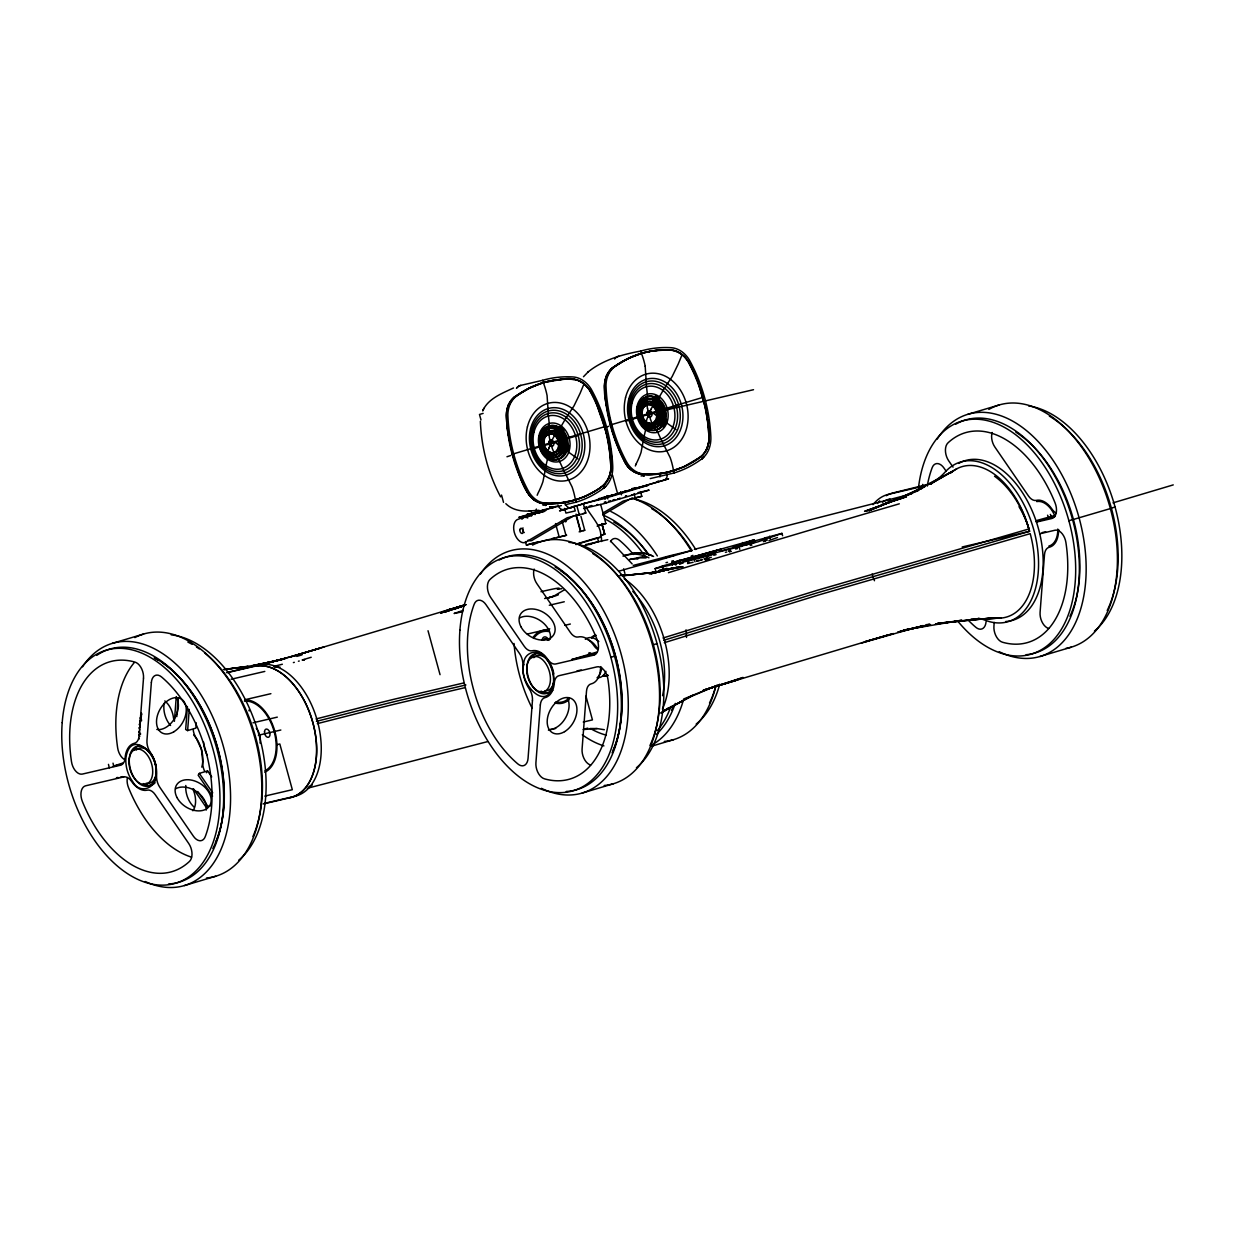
<?xml version="1.0" encoding="UTF-8"?>
<svg xmlns="http://www.w3.org/2000/svg" width="1235" height="1235" viewBox="0 0 1235 1235"><rect width="100%" height="100%" fill="white"/><g stroke="black" fill="none" stroke-linecap="round" stroke-linejoin="round"><path stroke-width="1.5" d="M589.728 390.059A137.61 120.351 79.1 0 1 592.121 394.366A137.687 119.841 78.8 0 1 594.39 398.751A137.811 119.332 78.4 0 1 596.536 403.212C603.298 428.097 627.457 473.237 595.934 490.65A137.872 109.267 64.7 0 1 592.522 492.672A138.058 109.359 65.6 0 1 589.018 494.509A138.212 109.421 67.1 0 1 585.436 496.192L574.29 500.221A138.474 109.637 69.5 0 1 570.462 501.256A138.413 109.514 68.7 0 1 566.587 502.105A138.305 109.328 67.9 0 1 562.651 502.769A138.166 109.081 67.1 0 1 558.683 503.262A137.996 108.634 65.7 0 1 554.669 503.602A137.811 108.279 64.9 0 1 550.64 503.741A137.687 107.908 64.1 0 1 546.565 503.726A137.61 107.538 63.3 0 1 542.458 503.525C522.729 497.983 520.089 473.669 513.451 457.29C509.962 440.571 503.556 422.447 508.28 405.435M672.396 470.983A138.474 109.637 69.5 0 1 668.567 471.986C653.238 476.231 630.19 477.729 623.768 459.605C619.152 450.281 615.323 440.586 612.328 430.644C609.025 410.977 596.474 385.258 612.112 368.184A24.746 20.254 73.1 0 1 614.289 366.641L627.75 358.706L641.86 353.287A138.474 108.989 84.3 0 1 645.488 352.299A138.413 108.85 85 0 1 649.147 351.496A138.32 108.711 85.8 0 1 652.821 350.848A138.181 108.541 86.5 0 1 656.511 350.37A138.027 108.356 87.8 0 1 660.231 350.045A137.857 108.201 88.7 0 1 663.951 349.906A137.718 108.093 89.5 0 1 667.672 349.906C694.919 350.616 698.223 387.42 705.447 407.071C707.408 422.879 715.019 444.677 700.615 456.904A137.625 109.251 62.8 0 1 697.389 459.25A137.733 109.236 63.7 0 1 694.055 461.411A137.872 109.267 64.7 0 1 690.643 463.403A138.058 109.359 65.6 0 1 687.123 465.24A138.212 109.421 67.1 0 1 683.542 466.923L668.567 471.971A138.413 109.514 68.7 0 1 664.692 472.835A138.305 109.328 67.9 0 1 660.771 473.499A138.166 109.081 67.1 0 1 656.788 474.008A137.996 108.634 65.7 0 1 652.79 474.333A137.811 108.279 64.9 0 1 648.745 474.487A137.687 107.908 64.1 0 1 644.67 474.456A137.61 107.538 63.3 0 1 640.579 474.255M545.453 469.177L542.937 481.635A46.251 20.501 -56.3 0 1 538.012 493.197L537.163 495.25M547.846 452.936L547.861 452.597A15.762 7.209 -54.9 0 1 547.939 451.624L548.911 448.089M645.72 428.514L645.689 429.101A16.024 7.333 -54.9 0 1 645.627 429.934L643.682 438.024A16.719 7.626 -55 0 0 643.62 438.965L641.058 452.365A46.251 20.501 -56.3 0 1 636.133 463.928L636.118 463.928M547.831 453.523L547.753 454.943M549.004 428.807L549.204 424.562A16.024 9.787 74.3 0 0 549.235 423.466L548.155 413.524A16.719 10.189 74.3 0 1 548.201 412.274L547.074 395.509A46.251 27.371 75.2 0 0 543.323 382.649L542.674 380.303L520.738 385.397A18.494 11.285 73.4 0 0 516.909 387.744M645.72 428.283L645.982 423.327A15.762 7.209 -54.9 0 1 646.044 422.37L647.016 418.819A17.058 7.796 -54.9 0 1 649.471 413.91A17.058 7.626 -53.5 0 1 650.984 409.294M548.988 429.44L548.834 432.265A15.762 9.618 74.3 0 0 548.803 433.531L549.405 437.823A17.058 10.405 74.3 0 0 551.35 443.164A17.058 10.389 72.5 0 0 552.369 448.722L554.067 452.751A15.762 9.602 72.5 0 0 554.747 453.847L559.023 460.47A16.024 9.772 72.5 0 1 559.609 461.427L563.777 470.628A16.719 10.173 72.4 0 0 564.457 471.724L572.083 486.93A46.251 27.293 71.7 0 1 575.387 499.882L576.174 502.151L565.043 504.775M547.722 455.422L547.584 458.247A16.024 7.333 -54.9 0 1 547.506 459.204L545.561 467.293A16.719 7.626 -55 0 0 545.5 468.235M174.382 721.333L176.281 696.586M176.806 716.624L178.241 697.698M187.411 706.513L185.667 729.484L187.627 730.595L195.886 728.125L196.288 722.83M187.627 730.595L189.248 709.384M994.206 622.425L993.928 626.176A12.165 7.41 73.4 0 0 1002.434 642.215A109.436 66.736 73.4 0 0 1065.913 542.505A12.165 7.41 73.4 0 0 1054.999 530.232L1040.194 533.69M546.132 505.1L542.921 505.192M644.238 475.83L641.027 475.923M535.048 514.655L536.376 509.052M545.638 505.563L545.963 504.621M643.744 476.293L644.083 475.367M603.853 487.871L603.514 488.304A141.377 111.968 76.9 0 1 576.035 502.213L576.035 502.213M701.974 458.617L701.619 459.034A141.377 111.968 76.9 0 1 674.14 472.943L650.227 478.593M605.922 377.323L607.018 374.714M604.085 487.285L603.514 488.304A27.185 21.535 76.9 0 0 612.745 466.12A141.377 111.968 76.9 0 0 591.056 388.886A27.185 21.535 76.9 0 0 573.04 376.953A141.763 112.261 76.9 0 0 542.674 380.303L542.674 380.303M702.19 458.031L701.619 459.034A27.185 21.535 76.9 0 0 710.851 436.85A141.377 111.968 76.9 0 0 689.176 359.617A27.185 21.535 76.9 0 0 671.161 347.699A141.763 112.261 76.9 0 0 640.795 351.049C622.131 354.46 602.958 359.894 587.937 372.059M679.898 352.978L682.137 354.599L678.247 363.985L672.133 376.598L665.217 387.049A16.719 7.456 -53.5 0 0 664.445 388.161M507.817 406.593L513.992 397.438A24.746 20.254 73.1 0 1 516.184 395.895L529.63 387.975L543.755 382.541A138.474 108.989 84.3 0 1 547.367 381.553A138.413 108.85 85 0 1 551.026 380.75A138.32 108.711 85.8 0 1 554.7 380.118A138.181 108.541 86.5 0 1 558.405 379.639A138.027 108.356 87.8 0 1 562.11 379.315C578.999 374.992 592.136 388.114 596.381 403.289A137.996 118.853 78.1 0 1 598.527 407.766A138.166 117.943 77.8 0 1 600.364 412.382A138.305 117.448 77.6 0 1 602.078 417.06A138.413 116.908 77.5 0 1 603.653 421.799A138.474 116.306 77.4 0 1 605.073 426.6M608.253 478.995L609.334 476.386M706.358 449.741L707.454 447.116M508.341 405.265L508.897 403.984M650.984 409.294L653.037 405.574A15.762 7.055 -53.5 0 1 653.824 404.478L655.538 402.147M513.513 387.975C502.213 393.348 488.057 398.488 482.669 410.915L483.225 409.773M483.364 409.511L483.966 408.276M656.866 430.799L657.128 431.2A16.024 9.772 72.5 0 1 657.73 432.157L661.883 441.374A16.719 10.173 72.4 0 0 662.577 442.454L670.204 457.66A46.251 27.293 71.7 0 1 673.507 470.612L674.372 472.804L673.538 470.597A138.953 110.038 76.9 0 1 643.651 473.9A24.746 19.606 76.9 0 1 626.284 461.381A138.953 110.038 76.9 0 1 605.984 385.258A24.746 19.606 76.9 0 1 613.949 367.412L615.972 365.93A139.154 110.193 76.9 0 1 641.428 353.395L640.795 351.033M211.694 776.908L207.588 770.918L199.329 773.372L198.171 775.21L212.559 796.158M206.43 772.74L207.588 770.918M664.445 388.161L659.428 396.775A16.024 7.163 -53.5 0 1 658.749 397.747L656.032 401.452M557.819 430.861L560.319 427.418M557.325 431.555L555.704 433.732A15.762 7.055 -53.5 0 0 554.916 434.844L552.863 438.564A17.058 7.626 -53.5 0 0 551.35 443.164A17.058 7.796 -54.9 0 0 548.896 448.089M559.717 428.252L560.628 427.017A16.024 7.163 -53.5 0 0 561.308 426.044L566.325 417.415A16.719 7.456 -53.5 0 1 567.127 416.318L574.013 405.852L580.141 393.239L584.031 383.853L581.778 382.248M583.476 376.737L588.416 371.627M564.951 519.827C567.483 518.916 565.738 524.196 564.812 520.614M603.514 488.304L605.629 486.482M701.619 459.034L703.734 457.228M564.318 589.867L553.789 596.15L547.244 598.234L553.774 596.15M640.564 474.147A24.715 20.192 81.5 0 1 636.936 473.19A24.7 20.192 81.8 0 1 624.879 461.797C612.792 438.255 605.891 412.104 604.533 385.69A24.7 20.208 72.6 0 1 604.733 382.68L605.042 380.627A24.669 20.239 72.4 0 1 608.485 372.198A24.715 20.269 72.5 0 1 612.035 368.231L614.243 366.61A138.953 110.038 76.9 0 1 671.269 350.092L671.84 350.138M513.992 397.438L516.184 395.91M614.351 366.61L614.397 366.563A137.656 106.411 -89.8 0 1 617.701 364.495A137.78 106.905 89.3 0 1 621.004 362.442A137.934 107.383 88.5 0 1 624.37 360.543A138.104 107.846 87.6 0 1 627.781 358.798A138.258 108.371 86.3 0 1 631.224 357.162A138.366 108.618 85.7 0 1 634.728 355.726A138.444 108.819 85.1 0 1 638.279 354.445A138.49 108.958 84.5 0 1 641.876 353.303L652.821 350.863L667.672 349.906A137.625 108.016 -89.6 0 1 671.392 350.076A24.731 18.911 73 0 1 680.037 353.056M661.497 712.672L692.727 695.336L663.581 710.881L690.581 696.633L688.358 697.682L717.597 685.163L683.665 698.995M614.135 366.671L614.181 366.641A24.746 19.606 76.9 0 0 604.455 385.706A138.953 110.038 76.9 0 0 624.756 461.844A24.746 19.606 76.9 0 0 640.471 474.178A138.953 110.038 76.9 0 0 700.492 456.935A24.746 19.606 76.9 0 0 708.905 436.742A138.953 110.038 76.9 0 0 687.633 360.898A24.746 19.606 76.9 0 0 671.269 350.092L669.37 349.999A139.154 110.193 76.9 0 0 641.428 353.395A46.251 27.371 75.2 0 1 645.21 366.255M674.125 472.959L673.77 470.628M573.673 515.844L533.319 539.587A12.165 7.41 73.4 0 1 527.854 540.282M603.02 512.942L623.196 501.07L641.814 496.316L640.533 491.623M628.538 499.804L602.757 514.964A121.586 74.162 73.4 0 1 648.977 555.596M956.724 468.837L930.65 483.858L953.543 470.797L901.025 498.23L925.216 486.312L898.648 498.801L922.699 488.026L868.792 510.796L918.516 490.527M615.37 655.862L610.877 657.39M308.904 786.664L312.27 785.028M730.75 551.35L729.036 551.489M608.485 501.225L610.615 500.792M117.31 777.448L116.445 777.803L118.452 777.602M730.225 551.551L731.043 551.211L729.87 551.319M1048.839 546.102C1054.397 544.604 1056.913 538.614 1057.577 533.381A23.079 14.079 73.4 0 0 1057.762 529.043M606.941 496.192L606.817 495.945M866.692 511.058L894.094 500.576M601.862 523.609L604.671 534.215L600.997 535.357M586.208 507.245C590.901 516.23 602.51 527.16 600.565 537.21L575.85 544.558M635.33 465.981L636.21 463.928M556.491 506.211L518.36 519.163A12.165 7.41 73.4 0 0 514.933 534.385A12.165 7.41 73.4 0 0 526.851 541.517L567.205 517.774L585.822 513.019L583.26 503.648M538.923 513.05L545.793 510.549M891.763 501.472L864.562 511.367L889.385 502.336M691.229 556.012L692.974 555.38M453.538 609.38L464.375 605.536M453.615 609.349L464.499 605.49M763.354 541.671L765.839 540.822M655.77 570.956L655.137 568.609L662.361 566.062L721.039 549.235L671.763 562.759L672.411 565.105M671.763 562.759L754.292 539.803L754.925 542.15L750.278 543.786M765.453 540.282L764.82 537.935L766.148 537.765L733.219 546.904L754.292 539.803M764.82 537.935L781.956 533.381L782.604 535.728M781.956 533.381L758.105 541.794L728.835 549.452L729.484 551.798M768.973 540.529L777.494 537.518M713.815 686.938L707.779 688.914L741.278 678.324M764.311 541.362L765.144 541.069M444.399 612.236L464.453 605.412M445.897 611.726L465.055 605.212L440.602 613.116L465.255 605.073M728.835 549.452L730.394 548.865L683.279 561.369L714.293 553.959L694.363 559.486L655.137 568.609M663.735 640.317L817.477 592.769L1029.573 531.312A60.793 37.081 73.4 0 0 1019.029 506.721M709.832 688.281L742.991 677.413M884.492 503.911L906.552 496.717L882.006 504.636L903.619 497.643M663.01 638.016L816.844 590.438L1028.925 528.966A75.999 46.343 73.4 0 0 950.564 473.175M664.291 642.709L818.126 595.116L1030.206 533.659A75.999 46.343 73.4 0 1 993.774 617.84L937.782 623.289L993.774 617.84M925.833 485.309L932.394 483.225L893.291 492.888A68.095 41.527 73.4 0 0 886.236 495.698M465.24 604.965L442.331 612.22L465.456 604.918M303.208 660.277L304.335 659.907M613.378 494.957L610.491 495.791L617.685 494L612.545 475.228M614.675 499.635L612.931 500.16M465.441 604.826L444.091 611.387L465.842 604.702M739.503 679.142L703.595 690.133L735.844 680.547M887.023 635.253L703.271 690.164M463.125 610.43L454.094 613.486L462.6 611.742M668.459 572.669L689.516 566.263A1220.659 36.216 -15.3 0 1 874.179 511.182L899.312 503.818M294.409 655.831L324.079 646.878M861.413 643.08L923.085 625.558M483.117 413.385L479.489 414.466L480.986 419.962M512.139 454.279L604.471 426.739M610.26 425.025L702.591 397.485M510.642 455.545L506.967 456.765M530.957 449.494L578.968 435.168M605.057 427.387L608.747 426.291M627.21 420.78L677.073 405.898M527.669 518.021L526.727 514.563L547.939 508.681M112.323 643.373L143.584 634.049M585.019 503.278L559.563 510.873L668.583 478.825L610.461 495.683M597.74 499.48L608.639 496.223M525.462 541.594L526.419 545.067L533.767 542.875M967.916 414.296L999.177 404.972M526.419 545.067L566.664 535.218M597.138 526.125L605.86 523.516L600.658 504.482M579.138 531.853L584.742 530.263L580.898 516.184M577.918 543.539L597.447 537.719L598.512 541.609L582.534 546.379M302.143 659.984L311.205 657.267M687.617 562.465L688.96 562.064M1112.997 502.861L1173.25 484.892M653.361 644.716L657.051 643.62M1068.892 520.769L1110.358 508.588M1111.361 508.11L1115.051 506.998M210.753 805.621L207.989 806.44L197.708 791.481M184.416 885.572L215.677 876.248M651.478 746.249L673.554 739.672M582.148 793.071L613.394 783.746M1040.009 656.495L1071.27 647.171M707.933 556.09L709.986 555.472M740.892 546.565L742.297 546.148M465.857 604.641L447.749 609.997L464.221 605.15M449.633 609.426L292.263 656.402L257.976 665.264L285.964 658.286L255.46 665.495L283.926 658.95L252.99 665.665L281.95 659.629L250.535 665.927L224.307 669.478M290.132 657.005L320.328 648.113L263.055 664.631M705.401 560.258L709.044 559.193M123.207 762.89L113.172 766.225L122.419 764.156M1036.844 520.475L1054.505 515.551M584.803 507.462L586.81 506.875M597.632 504.544L596.798 504.806L597.833 504.559M632.413 494.648L631.579 494.895L632.598 494.664M604.471 502.969L606.37 502.491L605.335 502.722M671.655 561.199L673.415 560.69M893.476 633.524L865.087 641.675L891.346 634.126M293.39 662.593L294.331 662.331M598.759 498.662L600.287 498.23M651.694 573.58L668.135 568.903M745.369 545.268L747.021 544.805M675.313 564.997L676.332 564.704M655.553 572.592L672.473 568.069L656.279 572.392M1053.795 516.894L1035.995 521.633M595.795 653.5L571.682 659.567L596.505 652.173M710.65 553.913L716.068 552.415M721.039 551.026L734.13 547.398M737.743 546.395L743.161 544.882L742.528 542.535M696.818 561.323L702.252 559.81M705.88 558.807L711.314 557.309M625.373 496.346L626.67 495.961L625.651 496.192M750.247 545.469L751.93 545.021M543.755 382.541L562.11 379.33A137.857 108.201 88.7 0 1 565.831 379.16A137.718 108.093 89.5 0 1 569.551 379.176A137.625 108.016 -89.6 0 1 573.272 379.346A24.731 18.911 73 0 1 581.917 382.325M704.089 558.915L706.976 558.143L706.327 555.812M624.37 491.499C627.519 490.743 620.943 492.41 624.092 491.654M611.078 495.405L613.1 494.895M617.546 494.077C614.459 494.834 620.989 493.166 617.824 493.923M603.776 498.184C600.735 498.94 607.188 497.273 604.054 498.045M590.453 544.28C587.412 545.036 593.85 543.369 590.731 544.141M917.636 626.994L897.644 632.258L923.765 625.728L899.667 631.594L928.133 625.034L901.658 630.9L930.619 624.864L903.588 630.112L961.849 620.232L935.451 624.076L967.9 620.016L997.571 618.179L970.818 619.383L1001.292 618.056M656.449 572.438L674.619 567.714L651.385 573.58M713.768 555.256L716.068 554.654M1042.155 532.609L1045.613 531.729M609.334 496.1L606.941 496.64L607.836 498.878M589.095 506.257L591.827 505.563M316.052 718.955L364.186 706.667A322.906 9.587 -15.3 0 1 395.308 698.948L463.449 683.017M316.438 721.363L367.845 708.257A322.844 9.571 -15.3 0 1 398.179 700.739L465.904 684.962M317.333 723.633L365.467 711.36A322.906 9.587 -15.3 0 1 396.589 703.641L464.731 687.71M696.71 560.829L698.871 560.273M273.908 666.36L282.352 664.245M298.422 661.219L299.24 661.018M307.253 788.285L487.624 741.602M694.348 549.343L911.662 493.907M613.471 499.804L614.382 499.588M651.478 573.611L676.765 567.374L650.089 573.688L678.88 567.081L648.869 573.611L683.048 566.68L651.617 572.623L654.056 572.299L623.505 575.618L656.557 572.253L626.469 575.263M666.005 562.681L667.502 562.311M120.32 777.185L122.666 776.614M581.191 669.972L576.961 670.945M725.408 552.323L726.813 551.999M647.51 408.553A17.058 10.405 74.3 0 0 649.471 413.895L753.52 389.704M631.78 488.674L636.395 487.609M561.416 505.609L554.098 507.323A18.494 11.285 74.4 0 1 549.529 506.937A18.494 11.269 72.4 0 0 554.114 507.307A18.494 11.285 73.4 0 1 549.76 507.014M631.625 489.137L647.866 485.401L602.371 499.048L582.318 503.865M526.727 514.563L533.52 512.973L518.839 517.357L544.434 511.413A2.439 1.93 76.9 0 0 542.211 510.395M606.277 496.563L609.966 495.714M601.677 497.829L605.351 496.964M532.053 515.551L524.829 517.233A12.165 7.41 73.4 0 0 521.896 519.271M638.001 492.642L649.147 490.094L603.653 503.726L583.599 508.542M604.332 502.197L605.721 501.873M629.665 499.141L632.69 498.446M635.732 497.736L641.814 496.316M576.714 515.134L579.755 514.439M582.781 513.729L585.822 513.019M598.543 525.23L605.86 523.516M583.043 530.664L584.742 530.263M535.434 542.52L537.796 541.98M551.891 538.692L554.237 538.151M556.584 537.596L565.985 535.419L562.141 521.324M600.75 535.11L604.749 534.215L601.846 523.625L604.671 534.215M598.296 537.626L601.445 536.932M585.575 544.62L607.79 539.664M623.937 555.534L632.968 553.434A68.095 41.527 73.4 0 1 652.327 555.843M622.934 556.074L628.353 554.808A68.095 41.527 73.4 0 1 648.962 557.819M888.598 501.456L897.953 499.28M541.023 591.704L543.909 591.04A74.347 2.208 -15.3 0 1 557.371 589.28L561.848 588.694M751.559 542.937L754.925 542.15M659.505 570.091L666.977 568.347M687.54 563.561L693.144 562.265M226.453 672.55L258.995 664.986A68.095 41.527 73.4 0 1 317.457 721.209A68.095 41.527 73.4 0 1 294.918 796.282L264.182 803.429M544.635 598.543L551.86 596.86A114.299 69.7 73.4 0 0 558.39 594.776M227.255 672.658L254.379 666.36A68.095 41.527 73.4 0 1 312.841 722.583A68.095 41.527 73.4 0 1 290.302 797.656L263.178 803.97M231.115 679.25L264.799 671.423M549.297 605.243L564.271 601.769M244.7 699.782L270.897 693.684M527.33 634.049L549.776 628.816M564.75 625.342L570.354 624.03M1036.983 521.957L1051.788 518.515A12.165 7.41 73.4 0 0 1055.091 502.938A109.436 66.736 73.4 0 0 947.924 442.933A12.165 7.41 73.4 0 0 948.665 460.763L953.034 467.123M962.188 546.981L1029.573 531.312A75.999 46.343 73.4 0 0 994.53 476.231M252.99 722.799L277.304 717.134M258.377 735.257L280.839 730.024M276.933 744.659L279.82 743.979L292.325 789.705L264.815 796.096M926.404 625.142L930.017 624.292M548.417 730.132L555.75 728.434M583.275 722.027L592.445 719.897L585.946 696.123M584.17 729.005L587.783 728.156M303.578 659.768L304.566 659.536M642.941 556.692L629.634 559.501A60.793 37.081 73.4 0 1 637.847 559.069M737.434 548.633L735.597 549.004M583.167 729.53L597.076 728.573L604.332 729.715M224.214 669.524L248.142 666.468L223.334 669.555M766.781 540.112L766.24 540.158A34.858 1.034 -15.3 0 1 766.781 540.112L767.043 540.127M139.802 730.858L138.783 731.876L140.543 733.544M1036.644 501.549C1042.448 500.453 1047.573 504.606 1050.877 508.928A23.079 14.079 73.4 0 1 1055.091 516.508M505.825 503.679C512.494 510.348 522.405 511.784 531.405 510.796M529.259 510.95L539.031 510.302M140.543 734.377L138.768 734.593L139.802 736.446M274.309 667.162L280.005 667.101M139.972 727.384L138.922 727.832L139.864 729.345M603.298 486.204L602.387 486.204A138.953 110.038 76.9 0 1 542.366 503.432A24.715 20.192 81.5 0 1 538.831 502.46A24.7 20.192 81.8 0 1 526.758 491.067C514.671 467.525 507.786 441.374 506.427 414.96A24.7 20.208 72.6 0 1 506.628 411.95L506.921 409.881A24.669 20.239 72.4 0 1 510.364 401.468M589.99 728.511L597.076 728.573M637.353 557.788L646.09 557.896M140.265 723.957L139.184 724.327L140.095 725.887M573.719 379.407L571.249 379.269A139.154 110.193 76.9 0 0 543.307 382.649A139.154 110.193 76.9 0 0 517.866 395.2L515.844 396.682A24.746 19.606 76.9 0 0 507.863 414.512A138.953 110.038 76.9 0 0 528.163 490.65A24.746 19.606 76.9 0 0 545.53 503.154A138.953 110.038 76.9 0 0 575.371 499.866M141.253 717.365L140.034 717.967L141.639 720.067M141.516 720.839L139.648 720.468L140.435 722.49M647.881 423.327C668.212 426.26 651.061 389.21 641.752 410.205C638.248 418.943 651.648 429.95 656.619 419.205C662.994 395.231 628.6 404.864 645.874 422.231M549.776 452.597C570.091 455.514 552.956 418.48 543.647 439.475C540.143 448.197 553.527 459.219 558.513 448.475C564.874 424.485 530.494 434.118 547.769 451.501M141.932 714.216L140.867 713.892L141.531 715.991M653.068 413.061L676.024 429.61M631.239 469.856L633.478 471.477M554.963 442.331L577.903 458.88M533.258 499.218L535.372 500.746M632.181 563.932L610.646 541.131M626.701 464.885L628.214 466.861M528.595 494.154L530.093 496.115M946.195 471.261L944.003 468.08A12.165 7.41 73.4 0 0 932.193 467.633A109.436 66.736 73.4 0 0 927.238 486.127M199.329 773.372L212.698 792.839M193.463 788.81L206.832 808.277M653.392 425.396L652.852 424.593A15.762 9.602 72.5 0 1 652.173 423.497L650.49 419.468A17.058 10.389 72.5 0 1 649.471 413.91M656.696 430.536L653.485 425.519M500.607 496.84C488.242 473.623 481.372 447.579 480.384 421.305M769.652 536.237L770.285 538.583M748.086 541.995L748.734 544.342M739.148 547.059L739.796 549.39M694.363 559.486L695.012 561.832M679.312 560.103L679.945 562.45M678.771 561.508L679.42 563.855M662.361 566.062L663.01 568.409M634.064 493.552L635.346 498.245M620.634 491.7L621.483 494.818M604.44 496.995L605.088 499.341M623.644 568.826L624.925 573.519M576.791 505.563L579.354 514.949M573.951 506.226L575.263 510.919L565.923 513.081L564.642 508.403M576.066 514.13L580.805 531.451M576.344 516.323L580.496 531.529M555.534 523.563L559.316 537.41M501.534 495.065L503.54 502.383M428.02 630.73L440.046 674.681M659.938 421.027L660.571 423.373M561.832 450.296L562.45 452.643M647.51 408.553L646.924 404.277A15.762 9.618 74.3 0 1 646.955 402.996L647.31 395.308A16.024 9.787 74.3 0 0 647.341 394.197L646.26 384.27A16.719 10.189 74.3 0 1 646.306 383.004L645.195 366.255M138.938 739.209L138.891 738.268M610.785 465.996A138.953 110.038 76.9 0 0 589.512 390.167A24.746 19.606 76.9 0 0 573.148 379.361A138.953 110.038 76.9 0 0 516.122 395.879L516.076 395.91A24.746 19.606 76.9 0 0 506.335 414.975A138.953 110.038 76.9 0 0 526.635 491.098A24.746 19.606 76.9 0 0 542.366 503.432L558.668 503.216L574.29 500.221A138.49 109.637 69.2 0 0 578.057 499.048A138.444 109.591 68.5 0 0 581.778 497.705A138.351 109.514 67.8 0 0 585.436 496.192L595.934 490.65A137.733 109.236 63.7 0 0 599.284 488.52A137.625 109.251 62.8 0 0 602.526 486.204A24.746 19.606 76.9 0 0 610.785 465.996A137.625 119.996 76.7 0 0 610.538 461.01A137.733 119.409 76.9 0 0 610.167 456.055A137.872 118.838 77.1 0 0 609.642 451.115A138.058 118.267 77.2 0 0 608.963 446.175A138.212 117.387 77.3 0 0 608.176 441.25A138.351 116.955 77.3 0 0 607.188 436.356A138.444 116.46 77.3 0 0 606.061 431.509A138.49 115.92 77.3 0 0 604.779 426.677M584.016 383.869A24.7 18.818 72.4 0 1 586.995 386.74M516.477 388.269A18.494 11.285 73.4 0 1 520.769 385.397M587.119 386.848A24.731 18.911 73 0 1 589.682 390.291M510.317 401.498A24.715 20.269 72.5 0 1 513.93 397.5M610.924 465.981A24.731 18.895 80.7 0 1 604.162 484.753A24.731 18.849 80.5 0 1 602.495 486.173M516.338 395.956A137.656 106.411 -89.8 0 1 519.58 393.764A137.78 106.905 89.3 0 1 522.884 391.711A137.934 107.383 88.5 0 1 526.249 389.812A138.104 107.846 87.6 0 1 529.661 388.052A138.258 108.371 86.3 0 1 533.119 386.431A138.366 108.618 85.7 0 1 536.623 384.996A138.444 108.819 85.1 0 1 540.174 383.699A138.49 108.958 84.5 0 1 543.755 382.572M682.137 354.615A24.7 18.818 72.4 0 1 685.116 357.471M685.224 357.594A24.731 18.911 73 0 1 687.802 361.021M687.833 360.79A137.61 120.351 79.1 0 1 690.241 365.097A137.687 119.841 78.8 0 1 692.511 369.481A137.811 119.332 78.4 0 1 694.641 373.958A137.996 118.853 78.1 0 1 696.633 378.497A138.166 117.943 77.8 0 1 698.485 383.128A138.305 117.448 77.6 0 1 700.199 387.805A138.413 116.908 77.5 0 1 701.758 392.545A138.474 116.306 77.4 0 1 703.194 397.33M709.029 436.711A24.731 18.895 80.7 0 1 702.267 455.483A24.731 18.849 80.5 0 1 700.615 456.904L683.542 466.923A138.351 109.514 67.8 0 1 679.898 468.435A138.444 109.591 68.5 0 1 676.178 469.779A138.49 109.637 69.2 0 1 672.396 470.952M706.652 412.475A138.305 117.448 77.6 0 1 707.47 417.399M702.9 397.423A138.49 115.92 77.3 0 1 704.166 402.239A138.444 116.46 77.3 0 1 705.308 407.102A138.351 116.955 77.3 0 1 706.281 411.981M707.068 416.905A138.058 118.267 77.2 0 1 707.748 421.845A137.872 118.838 77.1 0 1 708.273 426.785A137.733 119.409 76.9 0 1 708.643 431.741A137.625 119.996 76.7 0 1 708.859 436.696M614.598 359.014A18.494 11.285 73.4 0 1 618.874 356.128M640.98 420.409A14.835 11.748 76.9 0 1 639.205 409.217M644.284 400.572A14.835 11.748 76.9 0 1 653.238 399.538M662.593 417.924A14.835 11.748 76.9 0 1 657.514 426.569M1015.849 432.157A116.723 71.182 73.4 0 1 1069.973 616.311M937.241 439.089A126.356 77.064 73.4 0 1 1078.17 514.578A126.356 77.064 73.4 0 1 999.238 651.725M922.375 487.671A126.356 77.064 73.4 0 1 922.715 484.382M988.803 409.449A126.356 77.064 73.4 0 1 1107.733 499.743A126.356 77.064 73.4 0 1 1065.774 648.437M706.976 558.143A41.944 1.25 -15.3 0 1 704.459 558.822M702.267 559.393A37.529 1.111 -15.3 0 1 701.171 559.671M885.387 503.201A60.793 37.081 73.4 0 1 890.605 501.287M302.004 654.874A1220.659 36.216 -15.3 0 1 296.755 656.418M634.62 499.11A121.586 74.162 73.4 0 1 695.768 549.513M719.727 684.19A121.586 74.162 73.4 0 1 696.169 724.065M632.968 553.434A68.095 41.527 73.4 0 1 653.577 556.445M290.302 797.656A68.095 41.527 73.4 0 0 312.841 722.583A68.095 41.527 73.4 0 0 254.379 666.36M140.651 720.978A83.285 50.789 73.4 0 1 141.485 713.043M248.883 710.14A6.082 3.705 73.4 0 1 249.223 710.943M244.391 701.202A36.479 22.245 73.4 0 1 273.784 730.333A36.479 22.245 73.4 0 1 265.046 770.733M256.309 728.264A12.165 7.41 73.4 0 1 260.014 743.038M245.827 699.921A37.698 22.986 73.4 0 1 275.034 732.046A37.698 22.986 73.4 0 1 264.784 772.184M113.836 766.472A121.586 74.162 73.4 0 1 113.018 763.168M171.186 634.836A121.586 74.162 73.4 0 1 258.022 731.537A121.586 74.162 73.4 0 1 238.695 860.239M109.297 767.83A116.723 71.182 73.4 0 1 108.464 764.372M568.903 542.319A121.586 74.162 73.4 0 1 655.739 639.02A121.586 74.162 73.4 0 1 636.426 767.738M592.769 553.573A121.586 74.162 73.4 0 1 649.919 745.585M560.721 570.663A116.723 71.182 73.4 0 1 613.208 750.154M499.187 559.995A121.586 74.162 73.4 0 1 613.78 653.438A121.586 74.162 73.4 0 1 566.232 791.465M569.227 699.535A37.698 22.986 73.4 0 1 554.716 702.9M533.011 637.553A37.698 22.986 73.4 0 1 549.405 630.514M593.325 636.936A21.273 12.983 73.4 0 1 595.394 635.284M569.15 698.022A36.479 22.245 73.4 0 1 555.673 701.989M533.721 638.387A36.479 22.245 73.4 0 1 549.436 631.656M543.4 640.317A4.261 2.593 73.4 0 1 547.676 640.317M542.072 640.332A6.082 3.705 73.4 0 1 544.928 636.874A6.082 3.705 73.4 0 1 549.019 640.378M632.768 591.349A83.285 50.789 73.4 0 1 662.562 695.691M929.214 624.184A68.095 41.527 73.4 0 1 926.142 624.694M877.498 503.463A68.095 41.527 73.4 0 1 879.737 500.854M958.669 463.418A83.285 50.789 73.4 0 1 1037.693 526.017A83.285 50.789 73.4 0 1 1005.722 621.514M1028.631 405.929A121.586 74.162 73.4 0 1 1114.124 503.695A121.586 74.162 73.4 0 1 1094.426 631.116M918.639 486.451A121.586 74.162 73.4 0 1 1018.906 437.329A121.586 74.162 73.4 0 1 1069.417 611.665A121.586 74.162 73.4 0 1 957.604 620.943M955.597 424.269A121.586 74.162 73.4 0 1 1070.93 513.992A121.586 74.162 73.4 0 1 1026.069 654.72M1049.349 416.102A121.586 74.162 73.4 0 1 1107.208 610.476M968.857 620.819A109.436 66.736 73.4 0 0 975.897 627.349A12.165 7.41 73.4 0 0 986.055 621.776M1048.608 628.445A12.165 7.41 73.4 0 1 1040.086 612.406L1044.501 554.592A12.165 7.41 73.4 0 1 1049.163 547.275A24.314 14.835 73.4 0 0 1058.472 532.625A12.165 7.41 73.4 0 1 1058.951 529.985M992.153 432.482A12.165 7.41 73.4 0 0 994.839 446.993L1028.462 495.976A12.165 7.41 73.4 0 0 1036.335 500.376A24.314 14.835 73.4 0 1 1052.066 509.19A12.165 7.41 73.4 0 0 1055.879 512.865M1050.321 514.377A20.671 12.612 73.4 0 1 1051.217 516.137M1047.558 515.211A20.671 12.612 73.4 0 1 1048.716 517.542M924.598 625.558A68.095 41.527 73.4 0 1 920.893 626.13M873.037 504.667A68.095 41.527 73.4 0 1 888.675 494.262L921.217 486.683A114.299 69.7 73.4 0 0 945.053 472.125A83.285 50.789 73.4 0 1 1033.911 530.309A83.285 50.789 73.4 0 1 985.607 620.387A114.299 69.7 73.4 0 0 978.305 618.179M624.215 578.798A83.285 50.789 73.4 0 1 662.423 709.075M608.083 675.638A21.273 12.983 73.4 0 1 603.267 676.008M591.488 637.492A21.273 12.983 73.4 0 1 595.749 634.96M590.608 765.052A12.165 7.41 73.4 0 1 582.086 749.027L586.501 691.199A12.165 7.41 73.4 0 1 591.148 683.881A24.314 14.835 73.4 0 0 600.472 669.246A12.165 7.41 73.4 0 1 600.936 666.591M532.053 708.025A109.436 66.736 73.4 0 1 514.022 643.466M534.137 569.088A12.165 7.41 73.4 0 0 536.839 583.599L570.462 632.582A12.165 7.41 73.4 0 0 578.32 636.982A24.314 14.835 73.4 0 1 594.05 645.797A12.165 7.41 73.4 0 0 597.879 649.471M567.344 697.976A19.528 13.106 -60.8 0 1 565.8 717.427A19.528 13.106 -60.8 0 1 550.177 729.499M519.657 617.948A19.528 13.678 32.5 0 1 540.791 620.958A19.528 13.678 32.5 0 1 550.192 639.282M552.786 690.303A20.671 12.612 73.4 0 1 541.023 691.075M531.899 657.715A20.671 12.612 73.4 0 1 540.065 652.713M589.033 652.62A12.165 7.41 73.4 0 1 590.284 654.55M553.975 680.608A18.232 11.13 73.4 0 1 545.021 690.859M533.798 657.684A18.232 11.13 73.4 0 1 545.438 657.915A18.232 11.13 73.4 0 1 553.805 673.831M605.953 671.346A20.671 12.612 73.4 0 1 597.092 677.799A20.671 12.612 73.4 0 0 601.707 667.842M585.344 639.313A20.671 12.612 73.4 0 1 598.805 641.567M587.891 639.745A20.671 12.612 73.4 0 1 597.863 649.332M607.898 675.066A20.671 12.612 73.4 0 1 603.22 675.421M591.766 638.001A20.671 12.612 73.4 0 1 595.903 635.546M590.453 652.836A10.945 6.669 73.4 0 1 591.04 653.701M588.292 654.195A7.302 4.446 73.4 0 1 589.172 655.198M193.71 735.01A24.314 14.835 73.4 0 1 201.784 767.136M164.811 700.94A18.232 11.13 73.4 0 1 173.564 718.399M192.953 789.242A18.232 11.13 73.4 0 1 192.907 810.778M207.171 755.141A18.232 11.13 73.4 0 1 203.636 742.189M170.569 725.485A18.232 11.13 73.4 0 1 164.209 703.209M194.188 807.103A18.232 11.13 73.4 0 1 185.775 785.491M156.258 773.125A18.232 11.13 73.4 0 1 146.178 783.206M136.082 750.185A18.232 11.13 73.4 0 1 148.262 750.895A18.232 11.13 73.4 0 1 156.289 768.031M191.518 857.152A109.436 66.736 73.4 0 1 128.502 787.59A12.165 7.41 73.4 0 1 127.39 777.571M134.198 662.686A109.436 66.736 73.4 0 0 117.68 748.024A12.165 7.41 73.4 0 0 125.214 759.895M96.747 655.368A121.586 74.162 73.4 0 1 214.767 741.695A121.586 74.162 73.4 0 1 168.516 883.982M187.874 642.092A121.586 74.162 73.4 0 1 192.181 644.377M196.473 647.001A121.586 74.162 73.4 0 1 199.314 648.915M204.933 653.176A121.586 74.162 73.4 0 1 252.913 836.558M154.36 657.931A116.723 71.182 73.4 0 1 158.697 660.385M162.989 663.164A116.723 71.182 73.4 0 1 215.492 842.656M155.054 782.82A20.671 12.612 73.4 0 1 143.306 783.577M134.183 750.216A20.671 12.612 73.4 0 1 140.018 745.415M175.694 788.733A19.528 13.678 32.5 0 1 196.828 791.759A19.528 13.678 32.5 0 1 206.23 810.083M176.667 698.053A19.528 13.106 -60.8 0 1 174.166 719.14A19.528 13.106 -60.8 0 1 156.814 729.453M193.169 729.53A12.165 7.41 73.4 0 0 196.334 738.314L201.49 749.583L202.756 761.748A12.165 7.41 73.4 0 0 204.485 770.872M606.385 735.165A109.436 66.736 73.4 0 1 591.318 729.036M633.416 554.469A109.436 66.736 73.4 0 0 619.538 540.343A12.165 7.41 73.4 0 0 610.476 541.656M601.121 536.407A12.165 7.41 73.4 0 1 601.507 541.517M603.915 745.909A121.586 74.162 73.4 0 1 582.303 734.825M604.656 518.793A121.586 74.162 73.4 0 1 645.442 556.923M670.867 706.559A121.586 74.162 73.4 0 1 657.221 730.765M651.632 508.604A121.586 74.162 73.4 0 1 691.43 549.575M709.492 702.993A121.586 74.162 73.4 0 0 715.652 686.691A126.356 77.064 73.4 0 1 664.306 741.448M675.267 703.41A121.586 74.162 73.4 0 1 656.248 734.516M613.81 522.096A116.723 71.182 73.4 0 1 649.409 555.41M672.982 707.223A116.723 71.182 73.4 0 1 671.5 710.387M618.735 571.234A40.616 1.204 -15.3 0 1 658.61 560.227L692.341 550.362L669.293 555.889A74.347 2.208 -15.3 0 1 633.277 565.414M686.027 629.85A60.793 37.081 73.4 0 1 686.49 637.461M874.457 580.728A60.793 37.081 73.4 0 1 872.111 574.043M882.516 502.166A60.793 37.081 73.4 0 1 889.956 498.94M555.148 566.988A116.723 71.182 73.4 0 1 612.112 752.887M532.594 545.098A126.356 77.064 73.4 0 1 651.231 640.718A126.356 77.064 73.4 0 1 604.162 785.506M480.261 574.29A126.356 77.064 73.4 0 1 620.618 652.265A126.356 77.064 73.4 0 1 541.378 788.3M154.421 657.854A116.723 71.182 73.4 0 1 212.837 848.507M134.877 637.6A126.356 77.064 73.4 0 1 253.515 733.235A126.356 77.064 73.4 0 1 206.446 878.008M82.529 666.792A126.356 77.064 73.4 0 1 222.578 743.655A126.356 77.064 73.4 0 1 145.159 881.512M610.97 511.568A126.356 77.064 73.4 0 1 657.36 555.92M683.464 699.875A126.356 77.064 73.4 0 1 652.667 744.52M631.718 498.075A126.356 77.064 73.4 0 1 691.399 551.042M524.304 532.547A2.671 1.636 73.4 0 1 522.745 530.433A2.671 1.636 73.4 0 1 523.023 527.885M526.156 517.712A2.439 1.93 76.9 0 1 527.36 514.825M531.312 515.736A2.439 1.482 73.4 0 1 532.115 513.05M527.067 517.002A2.439 1.482 73.4 0 1 527.87 514.316M655.384 395.54A19.698 15.592 76.9 0 1 659.505 398.38M666.421 419.344A19.698 15.592 76.9 0 1 663.272 427.264M650.058 430.428A17.259 13.678 76.9 0 1 641.706 425.118M637.291 408.507A17.259 13.678 76.9 0 1 651.432 396.651A17.259 13.678 76.9 0 1 664.677 413.277A17.259 13.678 76.9 0 1 654.735 430.397M654.118 397.932A17.259 13.678 76.9 0 1 660.864 404.246M663.782 418.804A17.259 13.678 76.9 0 1 661.018 425.735M640.502 403.969A14.835 11.748 76.9 0 1 656.495 402.162A14.835 11.748 76.9 0 1 660.679 422A14.835 11.748 76.9 0 1 645.241 426.399M641.829 423.096A14.835 11.748 76.9 0 1 641.397 422.509M647.125 427.943A14.835 11.748 76.9 0 1 646.075 427.495M652.836 400.325A14.835 11.748 76.9 0 1 658.641 405.759M661.142 418.264A14.835 11.748 76.9 0 1 656.078 426.909M640.394 407.689A12.396 9.818 76.9 0 1 653.161 403.042A12.396 9.818 76.9 0 1 658.872 419.113A12.396 9.818 76.9 0 1 646.631 425.257M641.783 420.718A12.396 9.818 76.9 0 1 641.459 420.178M649.548 426.353A12.396 9.818 76.9 0 1 648.591 426.276M651.555 402.718A12.396 9.818 76.9 0 1 655.723 406.253M658.641 416.643A12.396 9.818 76.9 0 1 655.09 424.284M641.613 408.677A9.973 7.889 76.9 0 1 652.867 406.192A9.973 7.889 76.9 0 1 655.306 420.517A9.973 7.889 76.9 0 1 643.728 421.104M560.042 426.523A19.698 15.592 76.9 0 1 563.886 430.397M568.625 445.125A19.698 15.592 76.9 0 1 567.976 450.266M539.68 435.6A17.259 13.678 76.9 0 1 557.942 427.711A17.259 13.678 76.9 0 1 565.414 451.501A17.259 13.678 76.9 0 1 546.426 457.135M543.06 453.739A17.259 13.678 76.9 0 1 540.189 448.367M555.904 459.837A17.259 13.678 76.9 0 1 554.546 460.053M550.933 425.905A17.259 13.678 76.9 0 1 560.736 430.83M565.676 448.073A17.259 13.678 76.9 0 1 563.716 453.724M541.47 434.967A14.835 11.748 76.9 0 1 557.186 430.459A14.835 11.748 76.9 0 1 562.99 450.25A14.835 11.748 76.9 0 1 547.645 456.008M554.716 429.595A14.835 11.748 76.9 0 1 559.702 433.809M562.774 448.768A14.835 11.748 76.9 0 1 561.354 452.381M558.946 455.391A14.835 11.748 76.9 0 1 557.958 456.163M542.721 435.955A12.396 9.818 76.9 0 1 556.769 433.608A12.396 9.818 76.9 0 1 559.424 451.346A12.396 9.818 76.9 0 1 545.114 451.917M553.373 455.422A12.396 9.818 76.9 0 1 552.4 455.576M554.314 432.466A12.396 9.818 76.9 0 1 557.602 435.507M560.181 448.012A12.396 9.818 76.9 0 1 558.992 451.037M543.894 437.159A9.973 7.889 76.9 0 1 555.41 436.079A9.973 7.889 76.9 0 1 556.707 450.513A9.973 7.889 76.9 0 1 545.005 449.633M564.179 509.484A6.082 4.817 76.9 0 1 557.958 505.007M571.419 507.801A6.082 4.817 76.9 0 1 565.198 503.324M667.193 474.055A6.082 4.817 76.9 0 1 663.967 480.199M659.737 474.641A6.082 4.817 76.9 0 1 660.015 476.895M658.317 480.971A6.082 4.817 76.9 0 1 656.727 481.882M155.872 771.937C159.238 786.695 140.265 796.004 132.716 781.616A23.079 14.079 73.4 0 1 126.016 757.163C131.003 728.542 158.744 754.817 155.872 771.937M523.748 664.646C518.067 682.106 546.997 714.633 553.404 683.758A23.079 14.079 73.4 0 0 546.704 659.305C540.837 647.541 523.192 650.984 523.748 664.646M143.507 678.123L139.092 735.952A12.165 7.41 73.4 0 1 134.43 743.269A24.314 14.835 73.4 0 0 125.121 757.904A12.165 7.41 73.4 0 1 120.459 765.221L82.421 774.067A12.165 7.41 73.4 0 1 71.507 761.794A109.436 66.736 73.4 0 1 134.986 662.099A12.165 7.41 73.4 0 1 143.507 678.123M151.365 682.523L146.965 740.352A12.165 7.41 73.4 0 0 150.161 752.084A24.314 14.835 73.4 0 1 156.583 775.518A12.165 7.41 73.4 0 0 159.794 787.251L193.416 836.218A12.165 7.41 73.4 0 0 205.226 836.682A109.436 66.736 73.4 0 0 161.538 676.965A12.165 7.41 73.4 0 0 151.365 682.523M532.455 700.569L528.055 758.398A12.165 7.41 73.4 0 1 517.882 763.956A109.436 66.736 73.4 0 1 474.194 604.239A12.165 7.41 73.4 0 1 486.003 604.702L519.626 653.67A12.165 7.41 73.4 0 1 522.837 665.403A24.314 14.835 73.4 0 0 529.244 688.837A12.165 7.41 73.4 0 1 532.455 700.569M540.328 704.969L535.913 762.798A12.165 7.41 73.4 0 0 544.434 778.822A109.436 66.736 73.4 0 0 607.913 679.126A12.165 7.41 73.4 0 0 596.999 666.854L558.961 675.699A12.165 7.41 73.4 0 0 554.299 683.017A24.314 14.835 73.4 0 1 544.99 697.652A12.165 7.41 73.4 0 0 540.328 704.969M668.845 707.902L661.096 712.996L668.845 707.902M630.452 490.156L632.629 489.585L630.452 490.156M617.963 498.955L620.14 498.384L617.963 498.955M664.322 557.911L674.125 555.349L664.322 557.911M682.801 563.052L679.898 563.747L682.801 563.052M593.788 655.121L555.75 663.982A12.165 7.41 73.4 0 1 547.892 659.567A24.314 14.835 73.4 0 0 532.162 650.768A12.165 7.41 73.4 0 1 524.288 646.353L490.665 597.385A12.165 7.41 73.4 0 1 489.909 579.539A109.436 66.736 73.4 0 1 597.092 639.56A12.165 7.41 73.4 0 1 593.788 655.121M123.67 776.938L85.632 785.8A12.165 7.41 73.4 0 0 82.328 801.361A109.436 66.736 73.4 0 0 189.511 861.382A12.165 7.41 73.4 0 0 188.754 843.536L155.131 794.568A12.165 7.41 73.4 0 0 147.258 790.153A24.314 14.835 73.4 0 1 131.528 781.354A12.165 7.41 73.4 0 0 123.67 776.938M629.526 575.248L620.186 575.402L629.526 575.248M534.029 431.972A27.185 21.535 76.9 0 0 559.98 469.038A27.185 21.535 76.9 0 0 570.863 425.998A27.185 21.535 76.9 0 0 534.029 431.972M548.803 442.022A3.257 2.578 76.9 0 0 552.03 446.36A3.257 2.578 76.9 0 0 553.187 441.127A3.257 2.578 76.9 0 0 548.803 442.022M543.57 439.814A9.973 7.889 76.9 0 0 553.558 452.89A9.973 7.889 76.9 0 0 556.908 436.819A9.973 7.889 76.9 0 0 543.57 439.814M538.877 435.862A19.698 15.592 76.9 0 0 558.606 461.705A19.698 15.592 76.9 0 0 565.229 429.934A19.698 15.592 76.9 0 0 538.877 435.862M540.05 436.85A17.259 13.662 76.9 0 0 557.356 459.497A17.259 13.662 76.9 0 0 563.145 431.648A17.259 13.662 76.9 0 0 540.05 436.85M541.223 437.838A14.835 11.748 76.9 0 0 556.09 457.29A14.835 11.748 76.9 0 0 561.06 433.377A14.835 11.748 76.9 0 0 541.223 437.838M542.397 438.826A12.396 9.818 76.9 0 0 554.824 455.098A12.396 9.818 76.9 0 0 558.992 435.09A12.396 9.818 76.9 0 0 542.397 438.826M532.872 430.876A29.609 23.45 76.9 0 0 561.153 471.245A29.609 23.45 76.9 0 0 573.009 424.361A29.609 23.45 76.9 0 0 532.872 430.876M531.729 429.78A32.048 25.379 76.9 0 0 562.326 473.468A32.048 25.379 76.9 0 0 575.155 422.725A32.048 25.379 76.9 0 0 531.729 429.78M530.571 428.684A34.487 27.309 76.9 0 0 563.5 475.691A34.487 27.309 76.9 0 0 577.301 421.104A34.487 27.309 76.9 0 0 530.571 428.684M527.422 426.878A39.721 31.462 76.9 0 0 565.645 480.739A39.721 31.462 76.9 0 0 581.16 417.662A39.721 31.462 76.9 0 0 527.422 426.878M641.675 410.545A9.973 7.889 76.9 0 0 651.679 423.62A9.973 7.889 76.9 0 0 655.013 407.55A9.973 7.889 76.9 0 0 641.675 410.545M625.543 397.624A39.721 31.462 76.9 0 0 663.766 451.47A39.721 31.462 76.9 0 0 679.265 388.392A39.721 31.462 76.9 0 0 625.543 397.624M628.692 399.414A34.487 27.309 76.9 0 0 661.62 446.422A34.487 27.309 76.9 0 0 675.421 391.835A34.487 27.309 76.9 0 0 628.692 399.414M629.835 400.51A32.048 25.379 76.9 0 0 660.447 444.214A32.048 25.379 76.9 0 0 673.276 393.471A32.048 25.379 76.9 0 0 629.835 400.51M630.992 401.607A29.609 23.45 76.9 0 0 659.274 441.991A29.609 23.45 76.9 0 0 671.13 395.092A29.609 23.45 76.9 0 0 630.992 401.607M640.502 409.557A12.396 9.818 76.9 0 0 652.929 425.828A12.396 9.818 76.9 0 0 657.097 405.821A12.396 9.818 76.9 0 0 640.502 409.557M639.329 408.569A14.835 11.748 76.9 0 0 654.195 428.036A14.835 11.748 76.9 0 0 659.181 404.107A14.835 11.748 76.9 0 0 639.329 408.569M638.155 407.581A17.259 13.662 76.9 0 0 655.461 430.228A17.259 13.662 76.9 0 0 661.265 402.394A17.259 13.662 76.9 0 0 638.155 407.581M636.982 406.593A19.698 15.592 76.9 0 0 656.727 432.435A19.698 15.592 76.9 0 0 663.334 400.665A19.698 15.592 76.9 0 0 636.982 406.593M646.924 412.768A3.257 2.578 76.9 0 0 650.15 417.09A3.257 2.578 76.9 0 0 651.308 411.857A3.257 2.578 76.9 0 0 646.924 412.768M632.135 402.703A27.185 21.535 76.9 0 0 658.101 439.768A27.185 21.535 76.9 0 0 668.984 396.728A27.185 21.535 76.9 0 0 632.135 402.703M264.506 731.645A4.261 2.593 73.4 0 0 268.396 737.295A4.261 2.593 73.4 0 0 268.89 730.626A4.261 2.593 73.4 0 0 264.506 731.645M62.198 722.66A121.586 74.162 73.4 0 0 172.915 883.951A121.586 74.162 73.4 0 0 187.442 693.53A121.586 74.162 73.4 0 0 62.198 722.66M459.914 630.159A121.586 74.162 73.4 0 0 570.647 791.434A121.586 74.162 73.4 0 0 585.158 601.028A121.586 74.162 73.4 0 0 459.914 630.159M564.596 731.645A19.528 13.106 -60.8 0 0 573.503 700.121A19.528 13.106 -60.8 0 0 548.093 715.435A19.528 13.106 -60.8 0 0 564.596 731.645M520.938 626.716A19.528 13.678 32.5 0 0 552.107 636.797A19.528 13.678 32.5 0 0 538.275 610.059A19.528 13.678 32.5 0 0 520.938 626.716M527.052 666.174A20.671 12.612 73.4 0 0 545.87 693.591A20.671 12.612 73.4 0 0 548.34 661.219A20.671 12.612 73.4 0 0 527.052 666.174M526.774 667.595A18.232 11.13 73.4 0 0 543.385 691.785A18.232 11.13 73.4 0 0 545.561 663.226A18.232 11.13 73.4 0 0 526.774 667.595M129.057 760.112A18.232 11.13 73.4 0 0 145.668 784.302A18.232 11.13 73.4 0 0 147.845 755.743A18.232 11.13 73.4 0 0 129.057 760.112M176.975 797.501A19.528 13.678 32.5 0 0 208.144 807.582A19.528 13.678 32.5 0 0 194.312 780.844A19.528 13.678 32.5 0 0 176.975 797.501M173.934 731.722A19.528 13.106 -60.8 0 0 182.826 700.214A19.528 13.106 -60.8 0 0 157.416 715.528A19.528 13.106 -60.8 0 0 173.934 731.722M129.32 758.676A20.671 12.612 73.4 0 0 148.154 786.093A20.671 12.612 73.4 0 0 150.624 753.721A20.671 12.612 73.4 0 0 129.32 758.676M519.858 529.769A2.671 1.636 73.4 0 0 522.173 533.474A2.671 1.636 73.4 0 0 522.683 529.398A2.671 1.636 73.4 0 0 519.858 529.769M638.881 407.411A17.259 13.678 76.9 0 0 656.186 430.058A17.259 13.678 76.9 0 0 661.975 402.224A17.259 13.678 76.9 0 0 638.881 407.411M640.054 408.399A14.835 11.748 76.9 0 0 654.92 427.866A14.835 11.748 76.9 0 0 659.907 403.938A14.835 11.748 76.9 0 0 640.054 408.399M641.227 409.387A12.396 9.818 76.9 0 0 653.655 425.658A12.396 9.818 76.9 0 0 657.823 405.667A12.396 9.818 76.9 0 0 641.227 409.387M642.401 410.375A9.973 7.889 76.9 0 0 652.389 423.451A9.973 7.889 76.9 0 0 655.739 407.38A9.973 7.889 76.9 0 0 642.401 410.375M540.776 436.681A17.259 13.678 76.9 0 0 558.066 459.327A17.259 13.678 76.9 0 0 563.87 431.478A17.259 13.678 76.9 0 0 540.776 436.681M541.949 437.669A14.835 11.748 76.9 0 0 556.815 457.12A14.835 11.748 76.9 0 0 561.786 433.207A14.835 11.748 76.9 0 0 541.949 437.669M543.122 438.657A12.396 9.818 76.9 0 0 555.549 454.928A12.396 9.818 76.9 0 0 559.702 434.921A12.396 9.818 76.9 0 0 543.122 438.657M544.295 439.645A9.973 7.889 76.9 0 0 554.283 452.72A9.973 7.889 76.9 0 0 557.633 436.65A9.973 7.889 76.9 0 0 544.295 439.645"/></g></svg>
